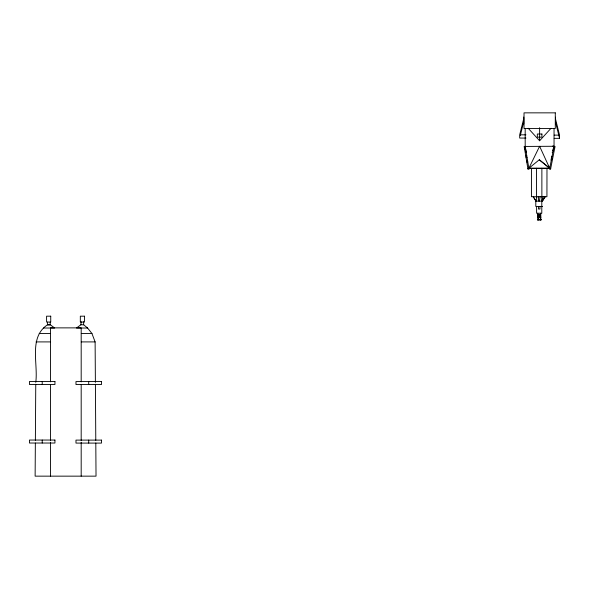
<?xml version="1.0" encoding="UTF-8"?>
<svg xmlns="http://www.w3.org/2000/svg" width="589" height="589" viewBox="0 0 589 589"><rect width="100%" height="100%" fill="white"/><g stroke="black" fill="none" stroke-linecap="round" stroke-linejoin="round"><path stroke-width="0.88" d="M35.355 443.046L35.126 476.148L96.029 476.148L95.801 443.046M35.377 440.292L35.76 384.205M35.767 382.364C38.322 363.663 28.471 337.46 47.503 324.782L50.286 324.782L54.689 328.021L43.557 328.021M552.548 152.345L552.143 152.227M552.997 150.769L552.585 150.651C553.829 151.248 552.497 149.157 553.233 149.996M553.41 149.481C552.357 149.783 554.58 148.811 553.24 148.546M553.505 147.832L554.05 147.795M553.763 147.25L554.146 147.014L553.52 148.06L553.741 146.897M95.389 382.364L95.116 341.907L91.958 333.558L87.606 328.021L76.474 328.021L80.877 324.782L81.142 321.712M539.45 201.063L540.106 196.719M548.764 166.245L548.418 167.998L550.715 168.454M551.01 160.127L551.37 158.294M551.54 157.432L551.79 156.188M538.331 214.742L537.838 214.668L538.935 214.735M538.434 214.698C540.776 214.271 537.168 215.876 539.517 215.773M538.456 216.377C539.745 216.597 537.035 216.318 538.346 216.347M539.001 215.088L539.48 215.515L538.501 215.876L539.502 215.132L539.038 214.838M538.95 217.135C537.676 218.357 537.779 215.839 538.633 217.238C541.077 218.32 538.515 215.905 539.863 216.561M539.031 217.098L539.863 216.597M539.62 215.846C541.821 216.332 538.368 214.256 540.673 215.434C539.671 216.45 536.535 214.352 539.038 215.162M520.323 135.507L523.488 122.748M523.695 118.845L519.689 134.829L519.689 138.062L525.955 138.062M553.756 147.169L553.527 148.023L553.932 148.178L554.161 147.169L553.734 146.941L553.513 147.861L553.925 148.097M554.146 147.059L553.932 148.141L553.623 147.287M552.99 150.813L553.233 149.959M553.41 149.525L553.645 148.664M553.91 147.876L554.146 147.014M541.725 201.063L543.323 196.719M539.296 159.796L549.714 168.292L539.612 146.271L528.848 168.285L549.714 168.292L539.296 159.759L528.848 168.292L549.714 168.255M542.476 201.063L545.142 196.719M542.359 201.063L545.193 196.719M528.186 128.262L539.612 140.764L551.039 128.262M540.393 216.561L540.695 216.781L538.059 216.561M525.233 146.573L524.806 146.632L524.954 147.486L525.373 147.412M524.88 147.073L525.307 147M525.528 148.325L525.101 148.376L525.241 149.231M525.241 149.216L525.668 149.164M525.778 149.672L525.359 149.753L525.498 150.593L525.918 150.512M525.425 150.158L525.852 150.114M526.036 151.292L525.616 151.373L525.756 152.212L526.176 152.146M525.69 151.8L526.102 151.704M525.778 156.056L526.787 155.886M526.029 157.55L527.037 157.381M526.529 160.532L527.538 160.363M526.772 162.027L527.781 161.857M527.84 168.425L528.848 168.255M540.4 217.275L540.43 217.562M520.588 134.829L525.955 134.829M554.183 135.124L558.652 135.124M554.183 138.349L559.55 138.349L559.55 135.124L555.545 119.133M542.609 201.143L535.791 201.143L535.791 206.43L542.609 206.43M537.757 217.724L540.79 217.724M80.877 324.782L83.66 324.782L87.606 328.021M39.198 333.558L50.61 333.558M81.289 333.558L91.958 333.558M36.047 341.907L50.639 341.907M81.267 341.907L95.116 341.907M539.288 216.561L540.12 216.745L539.104 217.525L540.113 217.135L539.288 216.597M552.754 146.02L555.052 146.47L550.531 169.374L549.53 169.176L554.043 146.271L524.173 146.44L527.994 169.352L529.003 169.183L525.174 146.227M551.569 158.839L552.57 159.037M553.748 147.088L554.161 147.287M553.623 147.441L554.05 147.633M553.638 147.596L554.05 147.706M553.498 147.758L553.925 147.986M553.24 148.59L553.645 148.708M552.703 150.224L553.108 150.431M555.545 122.188L559.55 138.349M538.228 196.719L538.751 201.063M83.594 321.712L83.66 324.782M95.403 384.205L95.786 440.292M555.545 117.174L555.545 124.146M554.043 128.52L554.043 146.3M546.982 168.255L546.931 196.719L531.433 196.719L531.44 168.255M541.873 168.255L541.873 196.719M541.792 196.579L541.792 213.225L536.608 213.225L536.608 206.43M540.79 213.225L540.79 219.572M540.496 220.08L540.496 215.655C535.843 215.066 539.605 215.905 538.155 220.08M539.966 206.43L539.966 209.007L538.434 209.007L538.434 206.43M539.612 127.688L539.612 140.764M537.757 213.225L537.757 219.572M536.608 196.579L536.608 201.143M536.513 168.255L536.454 196.719M525.182 128.52L525.182 146.3M523.761 117.034L523.761 124.014M88.711 381.569L88.711 384.551M88.711 440.108L88.711 443.09M81.186 381.871L81.186 327.874L50.448 327.874L50.448 381.871M81.186 384.617L81.186 440.454M81.186 442.28L81.186 476.148M50.448 384.617L50.448 440.454M50.448 442.28L50.448 476.148M50.205 322.131L50.205 324.878L47.422 324.878L47.422 322.131M42.217 381.51L42.217 384.492M42.217 440.049L42.217 443.024M540.172 214.72C541.659 214.956 538.663 214.565 540.098 214.749M540.172 215.397C538.456 215.868 541.615 214.344 540.172 215.397M540.209 217.061L540.709 217.098L540.209 217.061M537.853 215.405L538.353 215.464L537.853 215.405M538.464 216.715L538.957 216.781L538.464 216.715M538.464 217.4L538.957 217.459L538.493 217.363M525.594 148.722L525.167 148.789L525.594 148.752M555.287 112.852L524.019 112.852L524.019 128.468L555.287 128.468L555.287 112.852M541.924 134.02L537.323 134.02L537.323 137.171L541.924 137.171L541.924 134.02M541.129 219.572L537.418 219.572L537.418 220.08L541.129 220.08L541.129 219.572M50.735 316.183L46.583 316.183L46.583 322.058L50.735 322.058L50.735 316.183M84.47 316.183L80.325 316.183L80.325 322.058L84.47 322.058L84.47 316.183M54.939 381.51L29.45 381.51L29.45 384.492L54.939 384.492L54.939 381.51M101.477 381.569L75.981 381.569L75.988 384.551L101.477 384.551L101.477 381.569M54.939 440.049L29.45 440.049L29.45 443.024L54.939 443.024L54.939 440.049M101.477 440.108L75.981 440.108L75.981 443.09L101.477 443.09L101.477 440.108M536.034 201.063L533.229 196.719L535.961 201.063"/></g></svg>
